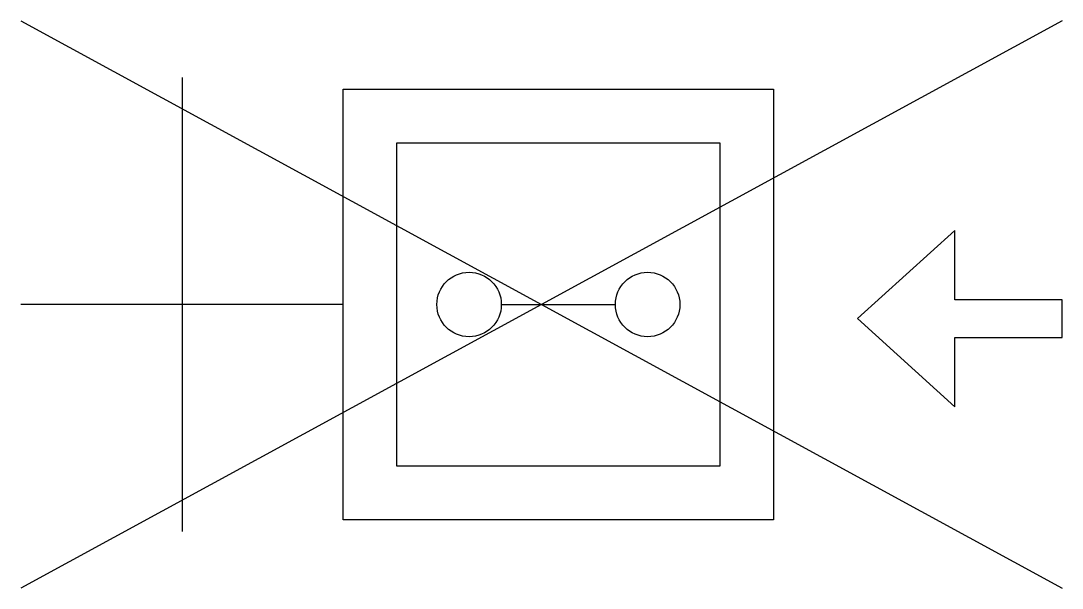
# Model space of a CAD drawing. Header units: metres. Extents: x 0 to 9.69, y -2.64 to 2.64.
import ezdxf

# ---------------------------------------------------------------- set-up
doc = ezdxf.new("R2010")
doc.units = ezdxf.units.M

msp = doc.modelspace()

# ---------------------------------------------------------------- linework, layer by layer
for p, q in [((9.6895, 2.637), (0, -2.637)), ((0, 2.637), (9.6895, -2.637)), ((1.5, 2.1096), (1.5, -2.1096)), ((1.5, 0), (0, 0)), ((3, 0), (1.5, 0)), ((4.471, 0), (5.532, 0))]:
    msp.add_line(p, q)
for points in [[(3, 2.0015), (7.003, 2.0015), (7.003, -2.0015), (3, -2.0015)], [(3.5, 1.5015), (6.503, 1.5015), (6.503, -1.5015), (3.5, -1.5015)], [(9.6895, -0.3057), (9.6895, 0.0447), (8.6895, 0.0447), (8.6895, 0.6893), (7.7843, -0.1305), (8.6895, -0.9504), (8.6895, -0.3057)]]:
    msp.add_lwpolyline(points, close=True)
for centre in [(4.171, 0), (5.832, 0)]:
    msp.add_circle(centre, 0.3)

doc.saveas('drawing.dxf')
